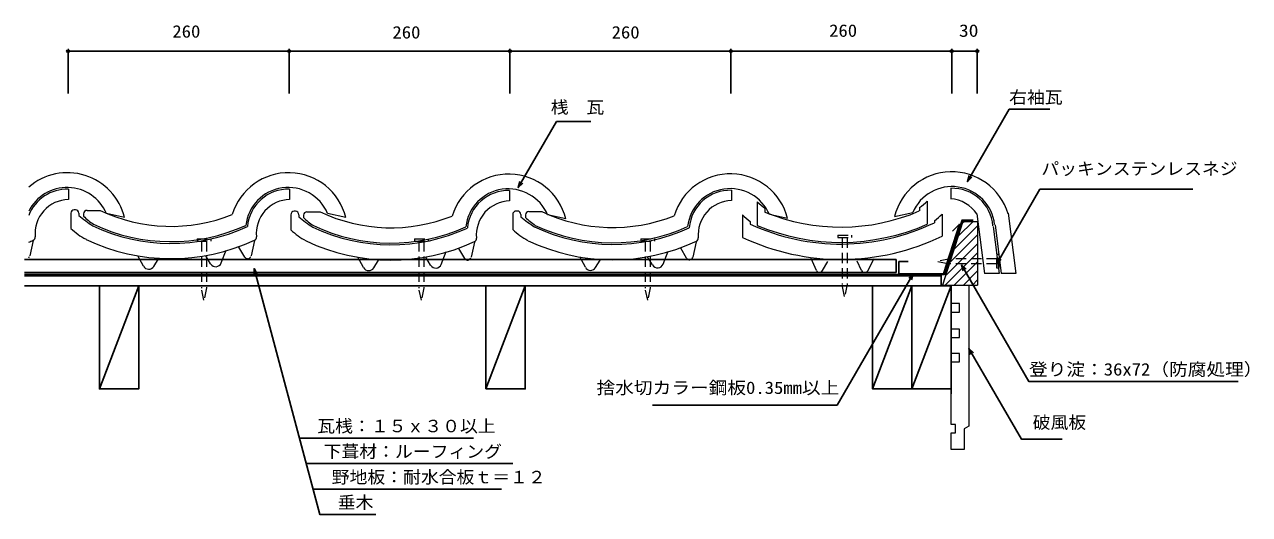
# Model space of a CAD drawing. Units: millimetres, scale not verified. Extents: x -714 to 728, y -281 to 296.
import ezdxf
from ezdxf.enums import TextEntityAlignment as Align

# ---------------------------------------------------------------- set-up
doc = ezdxf.new("R2010")
doc.units = ezdxf.units.MM
doc.header["$LTSCALE"] = 10
doc.linetypes.add('DASHED1', pattern=[1.8, 1.2, -0.6])
doc.linetypes.add('DASHED3', pattern=[4, 3, -1])
doc.layers.add('0-0_LAYER001', color=4, linetype='Continuous', lineweight=18)
doc.layers.add('0-1_ADD_LINE', color=7, linetype='Continuous')
doc.styles.add('ＭＳ ゴシック', font='')
doc.styles.get('ＭＳ ゴシック').set_extended_font_data('MS Gothic')

msp = doc.modelspace()

# ---------------------------------------------------------------- linework, layer by layer
at = {"layer": '0-0_LAYER001', "color": 2}
for p, q in [((-662.79, 267.61), (-662.79, 215.11)), ((-402.79, 265.11), (-662.79, 265.11)), ((-402.79, 267.61), (-402.79, 215.11)), ((-142.79, 265.11), (-402.79, 265.11)), ((-142.79, 267.61), (-142.79, 215.11)), ((117.21, 265.11), (-142.79, 265.11)), ((117.21, 267.61), (117.21, 215.11)), ((377.21, 265.11), (117.21, 265.11)), ((377.21, 267.61), (377.21, 215.11)), ((407.21, 265.11), (377.21, 265.11)), ((407.21, 267.61), (407.21, 215.11)), ((367.53, 2.95), (386.15, 61.24)), ((386.15, 61.24), (378.24, 53.14)), ((380.54, 32.28), (407.48, 59.22)), ((385.21, 47.55), (402.25, 64.6)), ((389.87, 62.82), (391.65, 64.6)), ((375.87, 17), (407.48, 48.61)), ((371.21, 1.73), (407.48, 38)), ((311.63, 19.54), (-714.11, 19.54)), ((-662.79, 19.54), (-662.15, 19.54)), ((-402.79, 19.54), (-402.15, 19.54)), ((-142.79, 19.54), (-142.15, 19.54)), ((117.21, 19.54), (117.85, 19.54)), ((311.63, 19.54), (311.63, 4.54)), ((314.82, 17.2), (326.03, 17.2)), ((314.82, 17.2), (314.82, 2.95)), ((369.62, -10.46), (407.48, 27.4)), ((380.23, -10.46), (407.48, 16.79)), ((311.63, 4.54), (-714.11, 4.54)), ((364.82, 0.59), (-714.11, 0.59)), ((-444, 9.02), (-366.39, -280.61)), ((314.82, 2.95), (367.53, 2.95)), ((364.82, 0.59), (364.82, -11.41)), ((390.84, -10.46), (407.48, 6.18)), ((376.51, -11.41), (-714.11, -11.41)), ((-625.99, -132.61), (-625.99, -11.41)), ((-579.74, -11.41), (-625.99, -132.61)), ((-579.74, -11.41), (-579.74, -132.61)), ((-579.74, -132.61), (-579.74, -11.41)), ((-170.99, -132.61), (-170.99, -11.41)), ((-124.74, -11.41), (-170.99, -132.61)), ((-124.74, -11.41), (-124.74, -132.61)), ((-124.74, -132.61), (-124.74, -11.41)), ((330.26, -11.41), (284.01, -132.61)), ((376.51, -11.41), (330.26, -132.61)), ((330.26, -11.41), (376.51, -11.41)), ((376.51, -10.46), (376.51, -138.61)), ((401.44, -10.46), (407.48, -4.42)), ((-579.74, -132.61), (-625.99, -132.61)), ((-124.74, -132.61), (-170.99, -132.61)), ((-390.49, -190.67), (-185.67, -190.67)), ((-383.1, -220.65), (-139.29, -220.65)), ((-373.56, -250.75), (-152.62, -250.75)), ((-366.39, -280.61), (-300.65, -280.61))]:
    msp.add_line(p, q, dxfattribs=at)
at = {"layer": '0-0_LAYER001'}
for p, q in [((-662.47, 102.5), (-662.47, 90.37)), ((-402.04, 102.53), (-402.04, 90.4)), ((117.98, 101.17), (117.98, 89.04)), ((375.98, 103.56), (375.98, 91.43)), ((-143.13, 100.86), (-143.13, 88.73)), ((148.37, 87.48), (148.37, 59.83)), ((348.37, 88.34), (348.37, 61.3)), ((-659.54, 74.16), (-659.54, 56.33)), ((-654.08, 78.16), (-655.54, 78.16)), ((-650.08, 74.16), (-650.08, 71.5)), ((-644.54, 73.55), (-644.54, 70.7)), ((-640.54, 77.55), (-625.22, 77.55)), ((-596.45, 69.22), (-617.74, 73.87)), ((-400.63, 72.49), (-400.63, 54.66)), ((-395.17, 76.49), (-396.63, 76.49)), ((-391.17, 72.49), (-391.17, 69.83)), ((-381.63, 75.88), (-366.3, 75.88)), ((-336.02, 69.24), (-357.31, 73.9)), ((-139.52, 72.8), (-139.52, 54.97)), ((-134.06, 76.8), (-135.52, 76.8)), ((-130.06, 72.8), (-130.06, 70.14)), ((-124.52, 72.19), (-124.52, 69.34)), ((-120.52, 76.19), (-105.19, 76.19)), ((-77.11, 67.57), (-98.4, 72.23)), ((130.87, 72.31), (130.87, 45.75)), ((157.37, 80.03), (157.37, 75.58)), ((184, 67.88), (162.71, 72.54)), ((309.96, 70.27), (331.25, 74.93)), ((339.37, 80.77), (339.37, 76.99)), ((365.87, 73.2), (365.87, 47.37)), ((406.84, 73.29), (415.83, 3.13)), ((-385.63, 71.88), (-385.63, 69.03)), ((139.87, 64.53), (139.87, 61.42)), ((356.87, 65.31), (356.87, 63.01)), ((428.15, 60.4), (435.49, 3.13)), ((-703.99, 41.94), (-707.89, 23.91)), ((-482.54, 15.66), (-476.59, 30.7)), ((-454.9, 22.6), (-461.82, 34.32)), ((-443.56, 41.96), (-447.46, 23.93)), ((-223.62, 13.99), (-217.68, 29.03)), ((-195.98, 20.93), (-202.9, 32.65)), ((-184.64, 40.29), (-188.54, 22.26)), ((37.49, 14.3), (43.43, 29.34)), ((65.13, 21.24), (58.21, 32.96)), ((76.47, 40.6), (72.57, 22.57)), ((-574.06, 11.92), (-580.62, 24.07)), ((-561.93, 11.59), (-556.5, 20.45)), ((-495.05, 14.63), (-500.71, 24.07)), ((-315.14, 10.25), (-321.71, 22.4)), ((-303.01, 9.92), (-297.58, 18.78)), ((-236.14, 12.96), (-241.8, 22.4)), ((-54.03, 10.56), (-60.6, 22.71)), ((-41.91, 10.23), (-36.48, 19.09)), ((24.97, 13.27), (19.31, 22.71)), ((217.96, 6.93), (211.63, 20.81)), ((225.06, 6.59), (231.19, 17.17)), ((271.16, 6.57), (265.76, 17.63)), ((278.3, 6.47), (285.78, 20.81))]:
    msp.add_line(p, q, dxfattribs=at)
at = {"layer": '0-0_LAYER001', "color": 2, "linetype": 'DASHED3'}
for p, q in [((368.82, 2.09), (389.28, 66.1)), ((389.28, 66.1), (402.5, 66.1)), ((368.82, 2.09), (-714.11, 2.09))]:
    msp.add_line(p, q, dxfattribs=at)
at = {"layer": '0-0_LAYER001', "color": 1, "linetype": 'DASHED1'}
for p, q in [((248.19, 45.46), (248.19, -9.68)), ((254.19, 45.46), (254.19, -9.43)), ((-505.95, 41.23), (-505.95, -13.92)), ((-499.95, 41.23), (-499.95, -13.67)), ((-249.95, 41.23), (-249.95, -13.92)), ((-243.95, 41.23), (-243.95, -13.67)), ((16.43, 41.23), (16.43, -13.92)), ((22.43, 41.23), (22.43, -13.67)), ((375.28, 20.5), (360.77, 17.45)), ((360.77, 17.45), (375.03, 14.5)), ((430.18, 14.5), (375.03, 14.5)), ((430.18, 20.5), (375.28, 20.5)), ((-503, -28.18), (-505.95, -13.92)), ((-499.95, -13.67), (-503, -28.18)), ((-247, -28.18), (-249.95, -13.92)), ((-243.95, -13.67), (-247, -28.18)), ((19.38, -28.18), (16.43, -13.92)), ((22.43, -13.67), (19.38, -28.18)), ((251.14, -23.94), (248.19, -9.68)), ((254.19, -9.43), (251.14, -23.94))]:
    msp.add_line(p, q, dxfattribs=at)
at = {"layer": '0-0_LAYER001', "color": 3}
for p, q in [((376.51, -32.26), (376.51, -10.46)), ((376.51, -62.22), (376.51, -10.46)), ((397.48, -10.46), (397.48, -176.52))]:
    msp.add_line(p, q, dxfattribs=at)
at = {"layer": '0-0_LAYER001', "color": 2}
for points in [[(395.63, 111.48), (444.75, 196.56), (492.75, 196.56)], [(-132.91, 104.38), (-88.01, 182.16), (-47.51, 182.16)], [(400.93, 116.78), (395.63, 111.48), (397.57, 118.72)], [(-127.61, 109.68), (-132.91, 104.38), (-130.97, 111.62)], [(430.18, 14.5), (480.89, 102.34), (660.89, 102.34)], [(435.48, 19.8), (430.18, 14.5), (432.12, 21.74)], [(-444, 1.52), (-444, 9.02), (-440.25, 2.53)], [(331.89, 2.95), (242.41, -152.02), (24.91, -152.02)], [(326.58, -2.35), (331.89, 2.95), (329.94, -4.29)], [(390.77, 6.23), (388.83, 13.47), (394.13, 8.17)], [(388.83, 13.47), (468.11, -123.85), (714.11, -123.85)], [(376.51, -132.61), (330.26, -132.61), (330.26, -11.41)], [(399.42, -92.16), (397.48, -84.91), (402.78, -90.22)], [(397.48, -84.91), (459.21, -191.82), (507.21, -191.82)]]:
    msp.add_lwpolyline(points, dxfattribs=at)
at = {"layer": '0-0_LAYER001'}
for points in [[(443.51, 74.27), (452.63, 3.13), (435.49, 3.13)], [(425.85, 58.67), (432.97, 3.13), (415.83, 3.13)]]:
    msp.add_lwpolyline(points, dxfattribs=at)
at = {"layer": '0-0_LAYER001', "color": 3}
for points in [[(390.35, 64.54), (366.39, -10.46), (407.48, -10.46)], [(390.42, 64.6), (407.48, 64.6), (407.48, -10.46)], [(376.51, -42.25), (386.5, -42.25), (386.5, -32.26), (376.51, -32.26)], [(376.51, -92.17), (376.51, -72.2), (386.5, -72.2), (386.5, -62.22), (376.51, -62.22)], [(376.51, -100.78), (386.5, -100.78), (386.5, -90.8), (376.51, -90.8), (376.51, -75.82)], [(397.48, -176.52), (391.91, -179.7), (391.91, -204.12), (376.51, -204.12), (376.51, -184.47), (381.51, -184.47), (381.51, -174.49), (376.51, -174.49), (376.51, -100.78)]]:
    msp.add_lwpolyline(points, dxfattribs=at)
at = {"layer": '0-0_LAYER001', "color": 1, "linetype": 'DASHED1'}
for points in [[(-510.95, 44.23), (-494.95, 44.23), (-494.95, 41.23)], [(-510.95, 44.23), (-510.95, 41.23), (-494.95, 41.23)], [(-254.95, 44.23), (-238.95, 44.23), (-238.95, 41.23)], [(-254.95, 44.23), (-254.95, 41.23), (-238.95, 41.23)], [(11.43, 44.23), (27.43, 44.23), (27.43, 41.23)], [(11.43, 44.23), (11.43, 41.23), (27.43, 41.23)], [(243.19, 48.46), (259.19, 48.46), (259.19, 45.46)], [(243.19, 48.46), (243.19, 45.46), (259.19, 45.46)], [(433.18, 9.5), (433.18, 25.5), (430.18, 25.5)], [(433.18, 9.5), (430.18, 9.5), (430.18, 25.5)]]:
    msp.add_lwpolyline(points, dxfattribs=at)
at = {"layer": '0-0_LAYER001', "color": 2}
msp.add_lwpolyline([(284.01, -11.41), (330.26, -11.41), (330.26, -132.61), (284.01, -132.61)], close=True, dxfattribs=at)
for centre in [(-662.79, 265.11), (-402.79, 265.11), (-402.79, 265.11), (-142.79, 265.11), (-142.79, 265.11), (117.21, 265.11), (117.21, 265.11), (377.21, 265.11), (377.21, 265.11), (407.21, 265.11)]:
    msp.add_circle(centre, 1.7, dxfattribs=at)
at = {"layer": '0-0_LAYER001'}
for centre, radius, start, end in [((-663.67, 52.72), 69.21, 13.79135, 131.08148), ((-403.24, 52.74), 69.21, 13.79135, 163.33506), ((-144.33, 51.07), 69.21, 13.79135, 163.33506), ((116.78, 51.38), 69.21, 13.79135, 163.33506), ((377.18, 53.77), 69.21, 16.66493, 166.20864), ((-664.07, 54.2), 50.33, 23.01118, 153.62195), ((-664.07, 54.2), 48.33, 88.10985, 158.9006), ((-403.64, 54.23), 50.33, 23.01118, 173.62688), ((-403.64, 54.23), 48.33, 88.10985, 174.95909), ((-144.72, 52.56), 50.33, 23.01118, 173.62688), ((116.39, 52.87), 50.33, 23.01118, 173.62688), ((116.39, 52.87), 48.33, 88.10985, 174.95909), ((377.57, 55.26), 50.33, 6.37311, 156.98881), ((377.57, 55.26), 48.33, 5.04091, 91.89015), ((-661.47, 50.14), 40.25, 91.42239, 185.22383), ((-401.04, 50.16), 40.25, 91.42239, 185.22383), ((-144.72, 52.56), 48.33, 88.10985, 174.95909), ((-142.13, 48.49), 40.25, 91.42239, 185.22383), ((118.98, 48.8), 40.25, 91.42239, 185.22383), ((247.89, 198.61), 149.18, 228.1534, 232.6409), ((247.89, 198.61), 149.18, 307.82102, 312.33986), ((372.62, 49.97), 41.41, 34.27853, 85.4739), ((-655.54, 74.16), 4, 90, 180), ((-654.08, 74.16), 4, 0, 90), ((-640.54, 73.55), 4, 90, 180), ((-541.71, 253.23), 194.52, 244.57801, 291.77512), ((-396.63, 72.49), 4, 90, 180), ((-395.17, 72.49), 4, 0, 90), ((-381.63, 71.88), 4, 90, 180), ((-282.8, 251.56), 194.52, 244.57801, 291.77512), ((-135.52, 72.8), 4, 90, 180), ((-134.06, 72.8), 4, 0, 90), ((-120.52, 72.19), 4, 90, 180), ((-21.69, 251.88), 194.52, 244.57801, 291.77512), ((247.89, 198.61), 172.18, 227.18297, 231.1423), ((246.68, 291.88), 234.01, 247.56479, 293.24524), ((247.89, 198.61), 172.18, 309.26612, 313.25088), ((-550.22, 189.66), 154.7, 229.79872, 237.31521), ((-592.65, 122.96), 73.65, 225.20484, 236.85618), ((-541.71, 253.23), 214.52, 244.57801, 294.78533), ((-541.71, 253.23), 212.52, 244.57801, 294.47764), ((-291.31, 187.99), 154.7, 229.79872, 237.31521), ((-333.74, 121.29), 73.65, 225.20484, 236.85618), ((-282.8, 251.56), 214.52, 244.57801, 294.78533), ((-282.8, 251.56), 212.52, 244.57801, 294.47764), ((-30.2, 188.3), 154.7, 229.79872, 237.31521), ((-72.63, 121.6), 73.65, 225.20484, 236.85618), ((-21.69, 251.88), 214.52, 244.57801, 294.78533), ((-21.69, 251.88), 212.52, 244.57801, 294.47764), ((246.68, 291.88), 254.01, 245.13487, 295.7091), ((246.68, 291.88), 252.01, 247.03975, 293.79819), ((-705.54, 46.11), 4, 295.00637, 5.22384), ((-603.75, 115.06), 81.01, 226.46691, 242.05489), ((-445.11, 46.13), 4, 295.00637, 5.22384), ((-344.83, 113.39), 81.01, 226.46691, 242.05489), ((-186.19, 44.46), 4, 295.00637, 5.22384), ((-83.72, 113.7), 81.01, 226.46691, 242.05489), ((74.91, 44.77), 4, 295.00637, 5.22384), ((246.68, 291.88), 272.01, 244.80213, 295.98798), ((-802.14, 253.21), 232.52, 293.57176, 295.00637), ((-541.71, 253.23), 232.52, 244.57801, 295.00637), ((-282.8, 251.56), 232.52, 244.57801, 295.00637), ((-21.69, 251.88), 232.52, 244.57801, 295.00637), ((-711.88, 24.61), 4, 312.99267, 342.1399), ((-489.05, 18.23), 7, 210.96375, 338.42869), ((-451.45, 24.63), 4, 210.54757, 342.1399), ((-192.54, 22.96), 4, 210.54757, 342.1399), ((68.57, 23.27), 4, 210.54757, 342.1399), ((-567.9, 15.25), 7, 208.39301, 328.49573), ((-308.98, 13.58), 7, 208.39301, 328.49573), ((-230.13, 16.56), 7, 210.96375, 338.42869), ((-47.87, 13.89), 7, 208.39301, 328.49573), ((30.98, 16.87), 7, 210.96375, 338.42869), ((221.6, 8.59), 4, 204.53772, 329.93141), ((274.75, 8.32), 4, 206.00334, 332.44718)]:
    msp.add_arc(centre, radius, start, end, dxfattribs=at)
at = {"layer": '0-1_ADD_LINE'}
for p, q in [((-662.79, 265.11), (-662.79, 266.81)), ((-662.79, 265.11), (-662.79, 215.11)), ((-662.79, 265.11), (407.21, 265.11)), ((-402.79, 215.11), (-402.79, 267.61)), ((-142.79, 263.41), (-142.79, 267.61)), ((-142.79, 215.11), (-142.79, 265.11)), ((117.21, 215.11), (117.21, 267.61)), ((407.21, 215.11), (407.21, 267.61)), ((395.63, 111.48), (444.75, 196.56)), ((444.75, 196.56), (492.75, 196.56)), ((-132.91, 104.38), (-88.01, 182.16)), ((-88.01, 182.16), (-47.51, 182.16)), ((480.89, 102.34), (660.89, 102.34)), ((314.82, 17.2), (326.03, 17.2)), ((430.18, 14.5), (432.12, 21.74)), ((368.82, 2.09), (-714.11, 2.09)), ((-444, 9.02), (-366.39, -280.61)), ((331.89, 2.95), (242.41, -152.02)), ((388.83, 13.47), (390.77, 6.23)), ((388.83, 13.47), (394.13, 8.17)), ((388.83, 13.47), (468.11, -123.85)), ((284.01, -11.41), (-714.11, -11.41)), ((-579.74, -11.41), (-625.99, -132.61)), ((-170.99, -132.61), (-170.99, -11.41)), ((-124.74, -11.41), (-170.99, -132.61)), ((284.01, -132.61), (330.26, -11.41)), ((330.26, -132.61), (330.26, -11.41)), ((330.26, -132.61), (376.51, -11.41)), ((397.48, -84.91), (459.21, -191.82)), ((468.11, -123.85), (714.11, -123.85)), ((24.91, -152.02), (242.41, -152.02)), ((-390.49, -190.67), (-185.67, -190.67)), ((459.21, -191.82), (507.21, -191.82)), ((-382.45, -220.65), (-139.29, -220.65)), ((-373.56, -250.75), (-152.62, -250.75)), ((-366.39, -280.61), (-300.65, -280.61))]:
    msp.add_line(p, q, dxfattribs=at)
for points in [[(377.21, 215.11), (377.21, 265.11), (377.21, 267.61)], [(397.57, 118.72), (395.63, 111.48), (400.93, 116.78)], [(-130.97, 111.62), (-132.91, 104.38), (-127.61, 109.68)], [(480.89, 102.34), (430.18, 14.5), (435.48, 19.8)], [(378.24, 53.14), (386.15, 61.24), (367.53, 2.95)], [(368.82, 2.09), (389.28, 66.1), (402.5, 66.1)], [(-714.11, 4.54), (311.63, 4.54), (311.63, 19.54), (-714.11, 19.54)], [(314.82, 17.2), (314.82, 2.95), (367.53, 2.95)], [(-714.11, 0.59), (364.82, 0.59), (364.82, -10.46)], [(-444, 1.52), (-444, 9.02), (-440.25, 2.53)], [(326.58, -2.35), (331.89, 2.95), (329.94, -4.29)], [(-625.99, -11.41), (-625.99, -132.61), (-579.74, -132.61), (-579.74, -11.41)], [(-170.99, -132.61), (-124.74, -132.61), (-124.74, -11.41)], [(399.42, -92.16), (397.48, -84.91), (402.78, -90.22)]]:
    msp.add_lwpolyline(points, dxfattribs=at)
msp.add_lwpolyline([(376.51, -132.61), (284.01, -132.61), (284.01, -11.41), (376.51, -11.41)], close=True, dxfattribs=at)

# ---------------------------------------------------------------- texts
at = {"layer": '0-0_LAYER001', "color": 7, "style": 'ＭＳ ゴシック'}
for s, width, p in [('260', 1.1, (-540.05, 276.56)), ('260', 1.1, (-281.06, 275.55)), ('260', 1.1, (-23.08, 275.55)), ('260', 1.1, (232.88, 277.57)), ('30', 1.15, (385.65, 277.57)), ('右袖瓦', 1.05, (444.75, 199.06)), ('桟\u3000瓦', 1.05, (-94.77, 187.31)), ('パッキンステンレスネジ', 1.05, (482.66, 114.92)), ('登り淀：36x72（防腐処理）', 1.1, (468.11, -121.35)), ('捨水切カラー鋼板0.35mm以上', 1.1, (-40.86, -143.01)), ('\u3000瓦桟：１５ｘ３０以上', 1.05, (-390.49, -188.17)), ('破風板', 1.05, (472.44, -183.87)), ('\u3000下葺材：ルーフィング', 1.05, (-383.1, -218.15)), ('\u3000野地板：耐水合板ｔ＝１２', 1.05, (-373.56, -248.25)), ('\u3000垂木', 1.05, (-366.39, -278.11))]:
    msp.add_text(s, height=14.66, dxfattribs=dict(at, width=width)).set_placement(p, align=Align.BOTTOM_LEFT)

doc.saveas('drawing.dxf')
